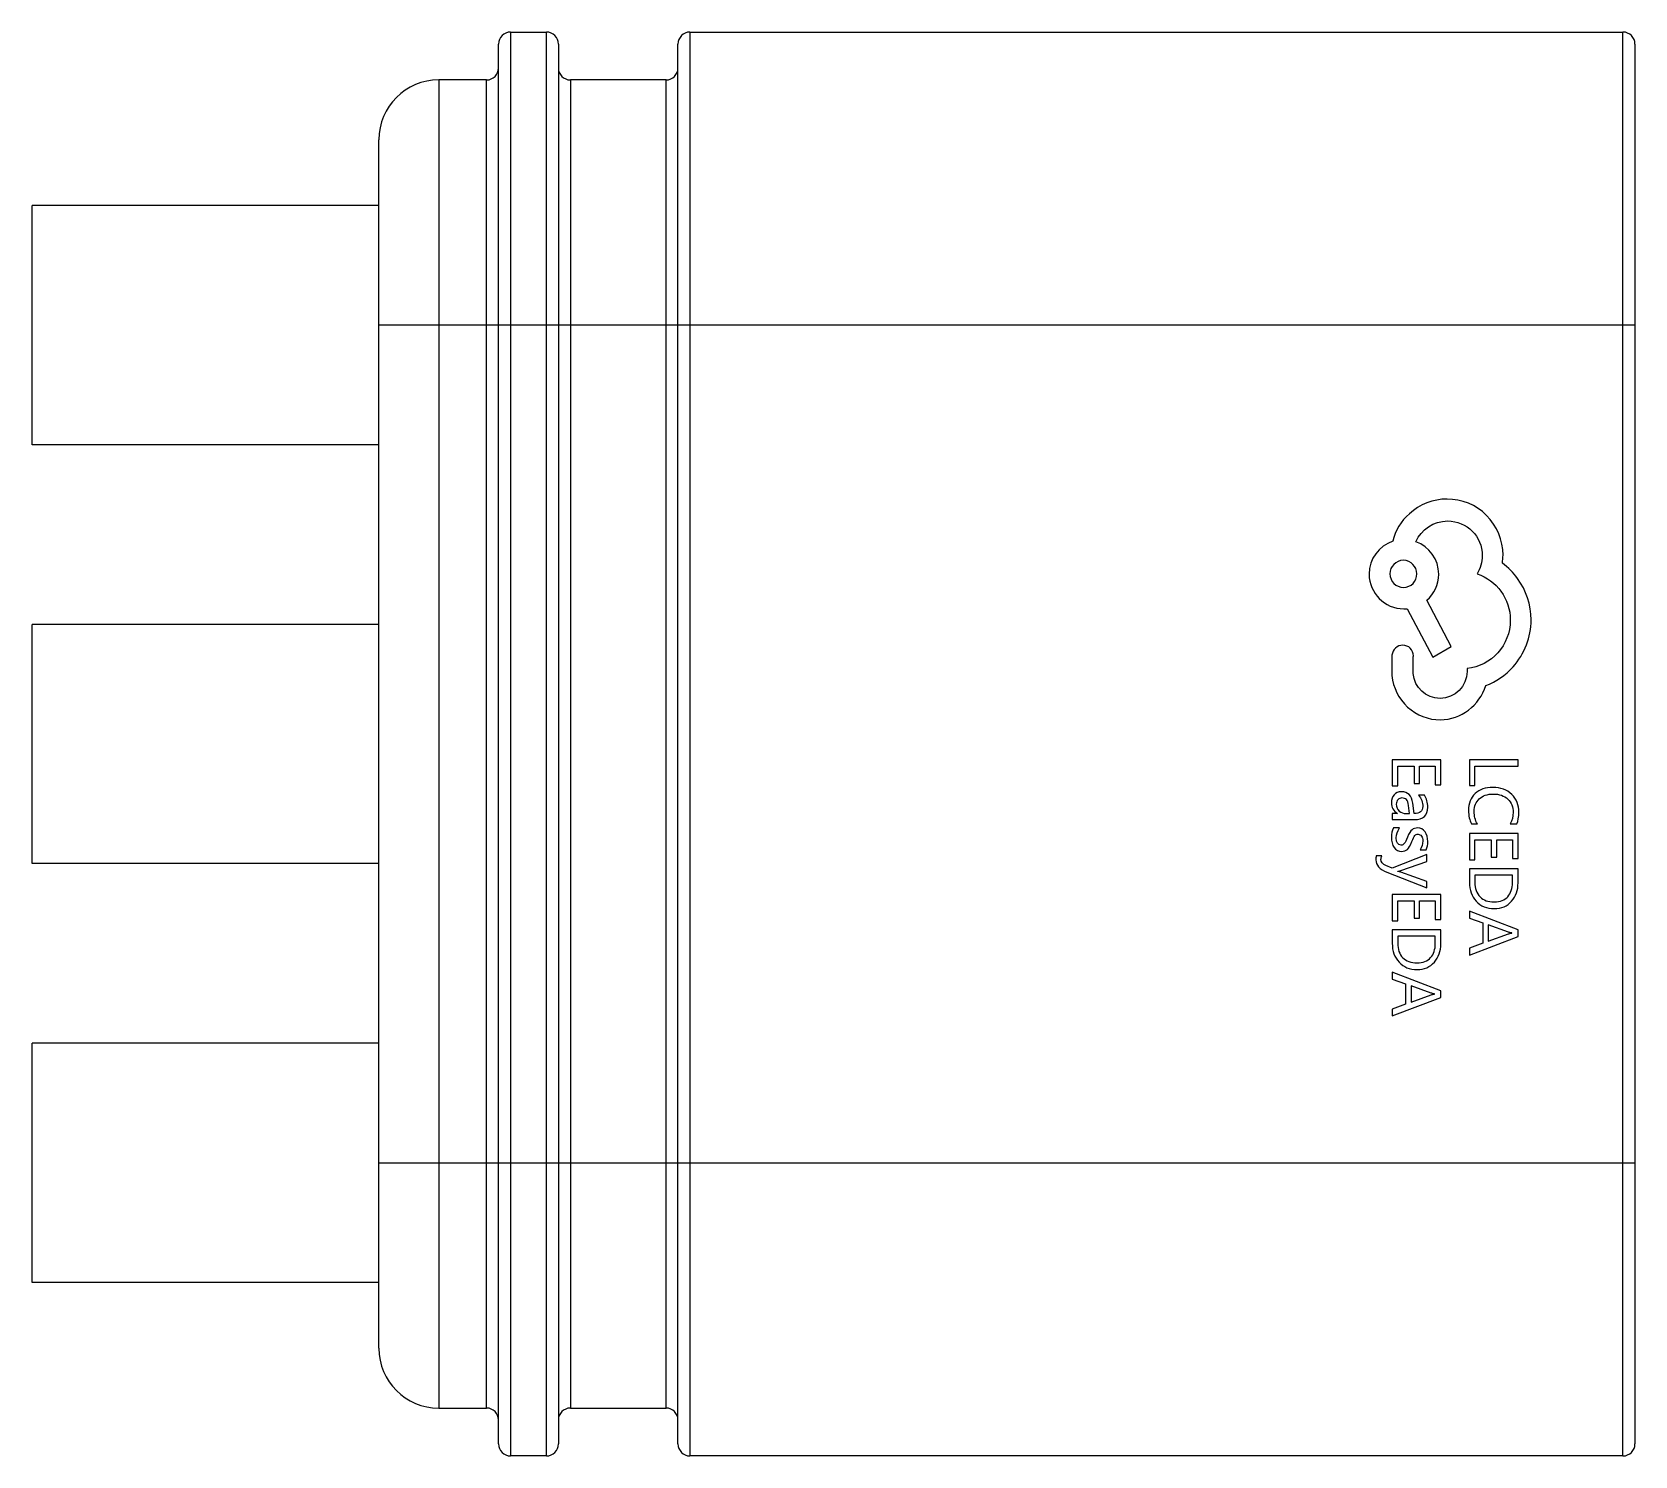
# Model space of a CAD drawing. Header units: millimetres. Extents: x -3 to 10.4, y -6 to 6.
import ezdxf

# ---------------------------------------------------------------- set-up
doc = ezdxf.new("R2010")
doc.units = ezdxf.units.MM

msp = doc.modelspace()

# ---------------------------------------------------------------- linework, layer by layer
at = {"color": 7, "linetype": 'Continuous', "lineweight": 25}
for p, q in [((1, 5.95), (1, -5.95)), ((1, 5.95), (1.3, 5.95)), ((1.3, -5.95), (1.3, 5.95)), ((2.5, 5.95), (10.3, 5.95)), ((2.5, 5.95), (2.5, -5.95)), ((10.3, -5.95), (10.3, 5.95)), ((0.9, -5.85), (0.9, 5.85)), ((1.4, 5.85), (1.4, -5.85)), ((2.4, -5.85), (2.4, 5.85)), ((10.4, 5.85), (10.4, -5.85)), ((0.4, 5.55), (0.4, -5.55)), ((0.8, 5.55), (0.4, 5.55)), ((0.8, -5.55), (0.8, 5.55)), ((1.5, 5.55), (1.5, -5.55)), ((2.3, 5.55), (1.5, 5.55)), ((2.3, -5.55), (2.3, 5.55)), ((-0.1, -5.05), (-0.1, 5.05)), ((-3, 2.5), (-3, 4.5)), ((-0.1, 4.5), (-3, 4.5)), ((10.4, 3.5), (-0.1, 3.5)), ((-0.1, 2.5), (-3, 2.5)), ((8.467, 1.13), (8.496, 1.13)), ((8.496, 1.13), (8.71, 0.725)), ((8.864, 0.815), (8.661, 1.202)), ((-3, -1), (-3, 1)), ((-0.1, 1), (-3, 1)), ((8.71, 0.725), (8.864, 0.815)), ((8.369, 0.742), (8.369, 0.572)), ((8.546, 0.589), (8.546, 0.719)), ((8.997, 0.63), (8.997, 0.606)), ((8.371, -0.132), (8.371, -0.35)), ((8.777, -0.132), (8.371, -0.132)), ((8.777, -0.341), (8.777, -0.132)), ((9.016, -0.132), (9.016, -0.346)), ((9.423, -0.132), (9.016, -0.132)), ((9.423, -0.184), (9.423, -0.132)), ((8.417, -0.184), (8.554, -0.184)), ((8.417, -0.35), (8.417, -0.184)), ((8.554, -0.184), (8.554, -0.33)), ((8.6, -0.184), (8.731, -0.184)), ((8.6, -0.33), (8.6, -0.184)), ((8.731, -0.184), (8.731, -0.341)), ((9.062, -0.184), (9.423, -0.184)), ((9.062, -0.346), (9.062, -0.184)), ((8.371, -0.35), (8.417, -0.35)), ((8.554, -0.33), (8.6, -0.33)), ((8.731, -0.341), (8.777, -0.341)), ((9.016, -0.346), (9.062, -0.346)), ((8.516, -0.582), (8.507, -0.514)), ((8.555, -0.582), (8.543, -0.495)), ((8.641, -0.427), (8.591, -0.427)), ((8.415, -0.582), (8.371, -0.582)), ((8.371, -0.582), (8.371, -0.632)), ((8.371, -0.632), (8.557, -0.632)), ((8.415, -0.58), (8.415, -0.582)), ((8.488, -0.582), (8.516, -0.582)), ((9.033, -0.667), (9.083, -0.667)), ((9.358, -0.667), (9.413, -0.667)), ((8.433, -0.702), (8.381, -0.702)), ((9.016, -0.749), (9.016, -0.967)), ((9.423, -0.749), (9.016, -0.749)), ((9.062, -0.967), (9.062, -0.801)), ((9.062, -0.801), (9.199, -0.801)), ((9.199, -0.801), (9.199, -0.947)), ((9.246, -0.801), (9.376, -0.801)), ((9.246, -0.947), (9.246, -0.801)), ((9.376, -0.801), (9.376, -0.958)), ((9.423, -0.958), (9.423, -0.749)), ((8.283, -0.935), (8.238, -0.935)), ((8.661, -0.924), (8.371, -1.038)), ((8.605, -0.884), (8.655, -0.884)), ((8.661, -0.981), (8.661, -0.924)), ((-0.1, -1), (-3, -1)), ((8.371, -1.038), (8.318, -1.016)), ((8.327, -1.071), (8.661, -1.203)), ((8.419, -1.063), (8.443, -1.057)), ((8.419, -1.065), (8.419, -1.063)), ((8.661, -1.15), (8.442, -1.071)), ((8.443, -1.057), (8.661, -0.981)), ((9.016, -0.967), (9.062, -0.967)), ((9.016, -1.044), (9.016, -1.156)), ((9.423, -1.044), (9.016, -1.044)), ((9.199, -0.947), (9.246, -0.947)), ((9.376, -0.958), (9.423, -0.958)), ((9.423, -1.16), (9.423, -1.044)), ((8.661, -1.203), (8.661, -1.15)), ((9.062, -1.097), (9.062, -1.156)), ((9.376, -1.097), (9.062, -1.097)), ((9.376, -1.158), (9.376, -1.097)), ((8.371, -1.258), (8.371, -1.477)), ((8.777, -1.258), (8.371, -1.258)), ((8.417, -1.311), (8.554, -1.311)), ((8.417, -1.477), (8.417, -1.311)), ((8.554, -1.311), (8.554, -1.456)), ((8.6, -1.311), (8.731, -1.311)), ((8.6, -1.456), (8.6, -1.311)), ((8.731, -1.311), (8.731, -1.468)), ((8.777, -1.468), (8.777, -1.258)), ((8.554, -1.456), (8.6, -1.456)), ((8.731, -1.468), (8.777, -1.468)), ((9.016, -1.398), (9.016, -1.456)), ((9.423, -1.553), (9.016, -1.398)), ((9.016, -1.456), (9.127, -1.495)), ((8.371, -1.477), (8.417, -1.477)), ((8.371, -1.554), (8.371, -1.665)), ((8.777, -1.554), (8.371, -1.554)), ((8.731, -1.606), (8.417, -1.606)), ((8.417, -1.606), (8.417, -1.665)), ((8.731, -1.668), (8.731, -1.606)), ((8.777, -1.67), (8.777, -1.554)), ((9.127, -1.495), (9.127, -1.664)), ((9.342, -1.573), (9.173, -1.512)), ((9.173, -1.512), (9.173, -1.648)), ((9.173, -1.648), (9.342, -1.587)), ((9.371, -1.58), (9.371, -1.579)), ((9.423, -1.609), (9.423, -1.553)), ((9.016, -1.764), (9.423, -1.609)), ((9.127, -1.664), (9.016, -1.706)), ((9.016, -1.706), (9.016, -1.764)), ((8.777, -2.062), (8.371, -1.907)), ((8.371, -1.907), (8.371, -1.965)), ((8.371, -1.965), (8.482, -2.004)), ((8.482, -2.004), (8.482, -2.174)), ((8.371, -2.273), (8.777, -2.118)), ((8.528, -2.021), (8.528, -2.158)), ((8.697, -2.082), (8.528, -2.021)), ((8.528, -2.158), (8.697, -2.096)), ((8.725, -2.09), (8.725, -2.089)), ((8.777, -2.118), (8.777, -2.062)), ((8.482, -2.174), (8.371, -2.215)), ((8.371, -2.215), (8.371, -2.273)), ((-0.1, -2.5), (-3, -2.5)), ((-3, -4.5), (-3, -2.5)), ((-0.1, -3.5), (10.4, -3.5)), ((-0.1, -4.5), (-3, -4.5)), ((0.4, -5.55), (0.8, -5.55)), ((1.5, -5.55), (2.3, -5.55)), ((1.3, -5.95), (1, -5.95)), ((10.3, -5.95), (2.5, -5.95))]:
    msp.add_line(p, q, dxfattribs=at)
for centre, radius, start, end in [((1, 5.85), 0.1, 90, 180), ((1.3, 5.85), 0.1, 0, 90), ((2.5, 5.85), 0.1, 90, 180), ((10.3, 5.85), 0.1, 0, 90), ((0.8, 5.65), 0.1, 270, 0), ((1.5, 5.65), 0.1, 180, 270), ((2.3, 5.65), 0.1, 270, 0), ((0.4, 5.05), 0.5, 90, 180), ((0.4, -5.05), 0.5, 180, 270), ((0.8, -5.65), 0.1, 0, 90), ((1.5, -5.65), 0.1, 90, 180), ((2.3, -5.65), 0.1, 0, 90), ((1, -5.85), 0.1, 180, 270), ((1.3, -5.85), 0.1, 270, 0), ((2.5, -5.85), 0.1, 180, 270), ((10.3, -5.85), 0.1, 270, 0)]:
    msp.add_arc(centre, radius, start, end, dxfattribs=at)
for points in [[(8.829, 2.047), (8.713, 2.047), (8.6, 2.003), (8.514, 1.925)], [(9.159, 1.911), (9.072, 1.998), (8.953, 2.047), (8.829, 2.047)], [(8.514, 1.925), (8.444, 1.862), (8.398, 1.784), (8.375, 1.694)], [(9.297, 1.578), (9.297, 1.703), (9.248, 1.821), (9.159, 1.911)], [(8.569, 1.691), (8.615, 1.792), (8.716, 1.864), (8.835, 1.864)], [(8.835, 1.864), (8.994, 1.864), (9.124, 1.734), (9.124, 1.575)], [(8.375, 1.694), (8.259, 1.656), (8.178, 1.546), (8.178, 1.419)], [(8.76, 1.419), (8.76, 1.543), (8.679, 1.65), (8.569, 1.691)], [(9.124, 1.575), (9.124, 1.52), (9.107, 1.465), (9.081, 1.422)], [(9.292, 1.512), (9.295, 1.535), (9.297, 1.555), (9.297, 1.578)], [(9.419, 1.384), (9.384, 1.434), (9.341, 1.474), (9.292, 1.512)], [(8.178, 1.419), (8.178, 1.26), (8.308, 1.13), (8.467, 1.13)], [(8.661, 1.202), (8.722, 1.254), (8.76, 1.332), (8.76, 1.419)], [(9.081, 1.422), (9.243, 1.367), (9.358, 1.217), (9.358, 1.034)], [(9.532, 1.037), (9.532, 1.165), (9.491, 1.283), (9.419, 1.384)], [(9.358, 1.034), (9.358, 0.826), (9.199, 0.653), (8.997, 0.63)], [(9.381, 0.644), (9.477, 0.754), (9.532, 0.893), (9.532, 1.037)], [(8.459, 0.826), (8.413, 0.826), (8.372, 0.789), (8.369, 0.742)], [(8.548, 0.737), (8.548, 0.786), (8.508, 0.826), (8.459, 0.826)], [(8.546, 0.719), (8.546, 0.725), (8.548, 0.731), (8.548, 0.737)], [(8.369, 0.572), (8.378, 0.471), (8.424, 0.378), (8.499, 0.309)], [(8.771, 0.381), (8.653, 0.381), (8.554, 0.471), (8.546, 0.589)], [(8.997, 0.606), (8.997, 0.482), (8.895, 0.381), (8.771, 0.381)], [(9.153, 0.488), (9.24, 0.52), (9.318, 0.575), (9.381, 0.644)], [(8.774, 0.202), (8.948, 0.204), (9.101, 0.323), (9.153, 0.488)], [(8.499, 0.309), (8.574, 0.239), (8.673, 0.202), (8.774, 0.202)], [(8.448, -0.399), (8.422, -0.399), (8.402, -0.407), (8.387, -0.424)], [(8.543, -0.495), (8.534, -0.431), (8.503, -0.399), (8.448, -0.399)], [(9.212, -0.363), (9.151, -0.363), (9.101, -0.38), (9.064, -0.415)], [(9.37, -0.421), (9.33, -0.382), (9.277, -0.363), (9.212, -0.363)], [(8.387, -0.424), (8.371, -0.441), (8.364, -0.463), (8.364, -0.491)], [(8.364, -0.491), (8.364, -0.53), (8.381, -0.56), (8.415, -0.58)], [(8.419, -0.466), (8.41, -0.475), (8.405, -0.488), (8.405, -0.504)], [(8.405, -0.504), (8.405, -0.527), (8.413, -0.545), (8.429, -0.56)], [(8.452, -0.451), (8.439, -0.451), (8.427, -0.456), (8.419, -0.466)], [(8.489, -0.464), (8.481, -0.455), (8.468, -0.451), (8.452, -0.451)], [(8.507, -0.514), (8.504, -0.49), (8.498, -0.473), (8.489, -0.464)], [(8.626, -0.523), (8.626, -0.562), (8.603, -0.582), (8.555, -0.582)], [(8.557, -0.632), (8.631, -0.632), (8.668, -0.597), (8.668, -0.527)], [(8.591, -0.427), (8.614, -0.456), (8.626, -0.488), (8.626, -0.523)], [(8.668, -0.527), (8.668, -0.49), (8.659, -0.456), (8.641, -0.427)], [(9.064, -0.415), (9.027, -0.45), (9.009, -0.496), (9.009, -0.555)], [(9.056, -0.562), (9.056, -0.519), (9.07, -0.484), (9.099, -0.458)], [(9.099, -0.458), (9.127, -0.431), (9.166, -0.418), (9.215, -0.418)], [(9.215, -0.418), (9.266, -0.418), (9.307, -0.432), (9.337, -0.461)], [(9.337, -0.461), (9.367, -0.489), (9.382, -0.526), (9.382, -0.571)], [(9.429, -0.571), (9.429, -0.51), (9.409, -0.461), (9.37, -0.421)], [(8.429, -0.56), (8.445, -0.574), (8.465, -0.582), (8.488, -0.582)], [(9.009, -0.555), (9.009, -0.6), (9.017, -0.637), (9.033, -0.667)], [(9.083, -0.667), (9.065, -0.637), (9.056, -0.602), (9.056, -0.562)], [(9.382, -0.571), (9.382, -0.606), (9.374, -0.638), (9.358, -0.667)], [(9.413, -0.667), (9.424, -0.642), (9.429, -0.61), (9.429, -0.571)], [(8.381, -0.702), (8.37, -0.724), (8.364, -0.75), (8.364, -0.78)], [(8.364, -0.78), (8.364, -0.815), (8.371, -0.843), (8.387, -0.865)], [(8.405, -0.785), (8.405, -0.755), (8.415, -0.728), (8.433, -0.702)], [(8.445, -0.845), (8.418, -0.845), (8.405, -0.825), (8.405, -0.785)], [(8.498, -0.779), (8.488, -0.806), (8.48, -0.824), (8.472, -0.832)], [(8.537, -0.716), (8.524, -0.726), (8.511, -0.747), (8.498, -0.779)], [(8.535, -0.815), (8.545, -0.789), (8.554, -0.773), (8.56, -0.765)], [(8.583, -0.702), (8.565, -0.702), (8.549, -0.707), (8.537, -0.716)], [(8.56, -0.765), (8.567, -0.758), (8.576, -0.754), (8.587, -0.754)], [(8.645, -0.734), (8.629, -0.713), (8.608, -0.702), (8.583, -0.702)], [(8.587, -0.754), (8.599, -0.754), (8.608, -0.76), (8.616, -0.77)], [(8.616, -0.77), (8.623, -0.78), (8.626, -0.794), (8.626, -0.81)], [(8.668, -0.815), (8.668, -0.783), (8.66, -0.756), (8.645, -0.734)], [(8.238, -0.935), (8.235, -0.944), (8.234, -0.955), (8.234, -0.968)], [(8.277, -0.964), (8.277, -0.954), (8.279, -0.945), (8.283, -0.935)], [(8.387, -0.865), (8.402, -0.887), (8.423, -0.898), (8.45, -0.898)], [(8.472, -0.832), (8.465, -0.841), (8.456, -0.845), (8.445, -0.845)], [(8.45, -0.898), (8.469, -0.898), (8.485, -0.892), (8.498, -0.881)], [(8.498, -0.881), (8.51, -0.869), (8.523, -0.847), (8.535, -0.815)], [(8.626, -0.81), (8.626, -0.838), (8.619, -0.862), (8.605, -0.884)], [(8.655, -0.884), (8.664, -0.863), (8.668, -0.84), (8.668, -0.815)], [(8.234, -0.968), (8.234, -1.012), (8.265, -1.047), (8.327, -1.071)], [(8.318, -1.016), (8.291, -1.004), (8.277, -0.987), (8.277, -0.964)], [(8.442, -1.071), (8.432, -1.068), (8.424, -1.066), (8.419, -1.065)], [(9.016, -1.156), (9.016, -1.22), (9.035, -1.273), (9.073, -1.314)], [(9.062, -1.156), (9.062, -1.207), (9.076, -1.248), (9.105, -1.277)], [(9.338, -1.276), (9.363, -1.246), (9.376, -1.207), (9.376, -1.158)], [(9.369, -1.314), (9.405, -1.273), (9.423, -1.222), (9.423, -1.16)], [(9.073, -1.314), (9.111, -1.355), (9.161, -1.375), (9.224, -1.375)], [(9.105, -1.277), (9.133, -1.306), (9.172, -1.32), (9.223, -1.32)], [(9.223, -1.32), (9.274, -1.32), (9.312, -1.305), (9.338, -1.276)], [(9.224, -1.375), (9.285, -1.375), (9.333, -1.355), (9.369, -1.314)], [(9.371, -1.579), (9.358, -1.577), (9.349, -1.575), (9.342, -1.573)], [(9.342, -1.587), (9.348, -1.585), (9.357, -1.583), (9.371, -1.58)], [(8.371, -1.665), (8.371, -1.73), (8.389, -1.783), (8.428, -1.823)], [(8.417, -1.665), (8.417, -1.717), (8.431, -1.757), (8.459, -1.786)], [(8.692, -1.785), (8.718, -1.755), (8.731, -1.716), (8.731, -1.668)], [(8.723, -1.823), (8.759, -1.783), (8.777, -1.731), (8.777, -1.67)], [(8.428, -1.823), (8.466, -1.864), (8.516, -1.885), (8.579, -1.885)], [(8.459, -1.786), (8.487, -1.815), (8.527, -1.83), (8.578, -1.83)], [(8.578, -1.83), (8.628, -1.83), (8.667, -1.815), (8.692, -1.785)], [(8.579, -1.885), (8.639, -1.885), (8.687, -1.864), (8.723, -1.823)], [(8.725, -2.089), (8.713, -2.087), (8.703, -2.084), (8.697, -2.082)], [(8.697, -2.096), (8.702, -2.094), (8.712, -2.092), (8.725, -2.09)]]:
    msp.add_open_spline(points, degree=3, dxfattribs=at)
for points, knots in [([(8.577, 1.422), (8.577, 1.483), (8.528, 1.535), (8.401, 1.535), (8.352, 1.483), (8.352, 1.422)], [0, 0, 0, 0, 0.5, 0.5, 1, 1, 1, 1]), ([(8.352, 1.422), (8.352, 1.39), (8.365, 1.362), (8.406, 1.322), (8.433, 1.309), (8.528, 1.309), (8.577, 1.361), (8.577, 1.422)], [0, 0, 0, 0, 0.25, 0.25, 0.5, 0.5, 1, 1, 1, 1])]:
    msp.add_open_spline(points, degree=3, knots=knots, dxfattribs=at)

doc.saveas('drawing.dxf')
